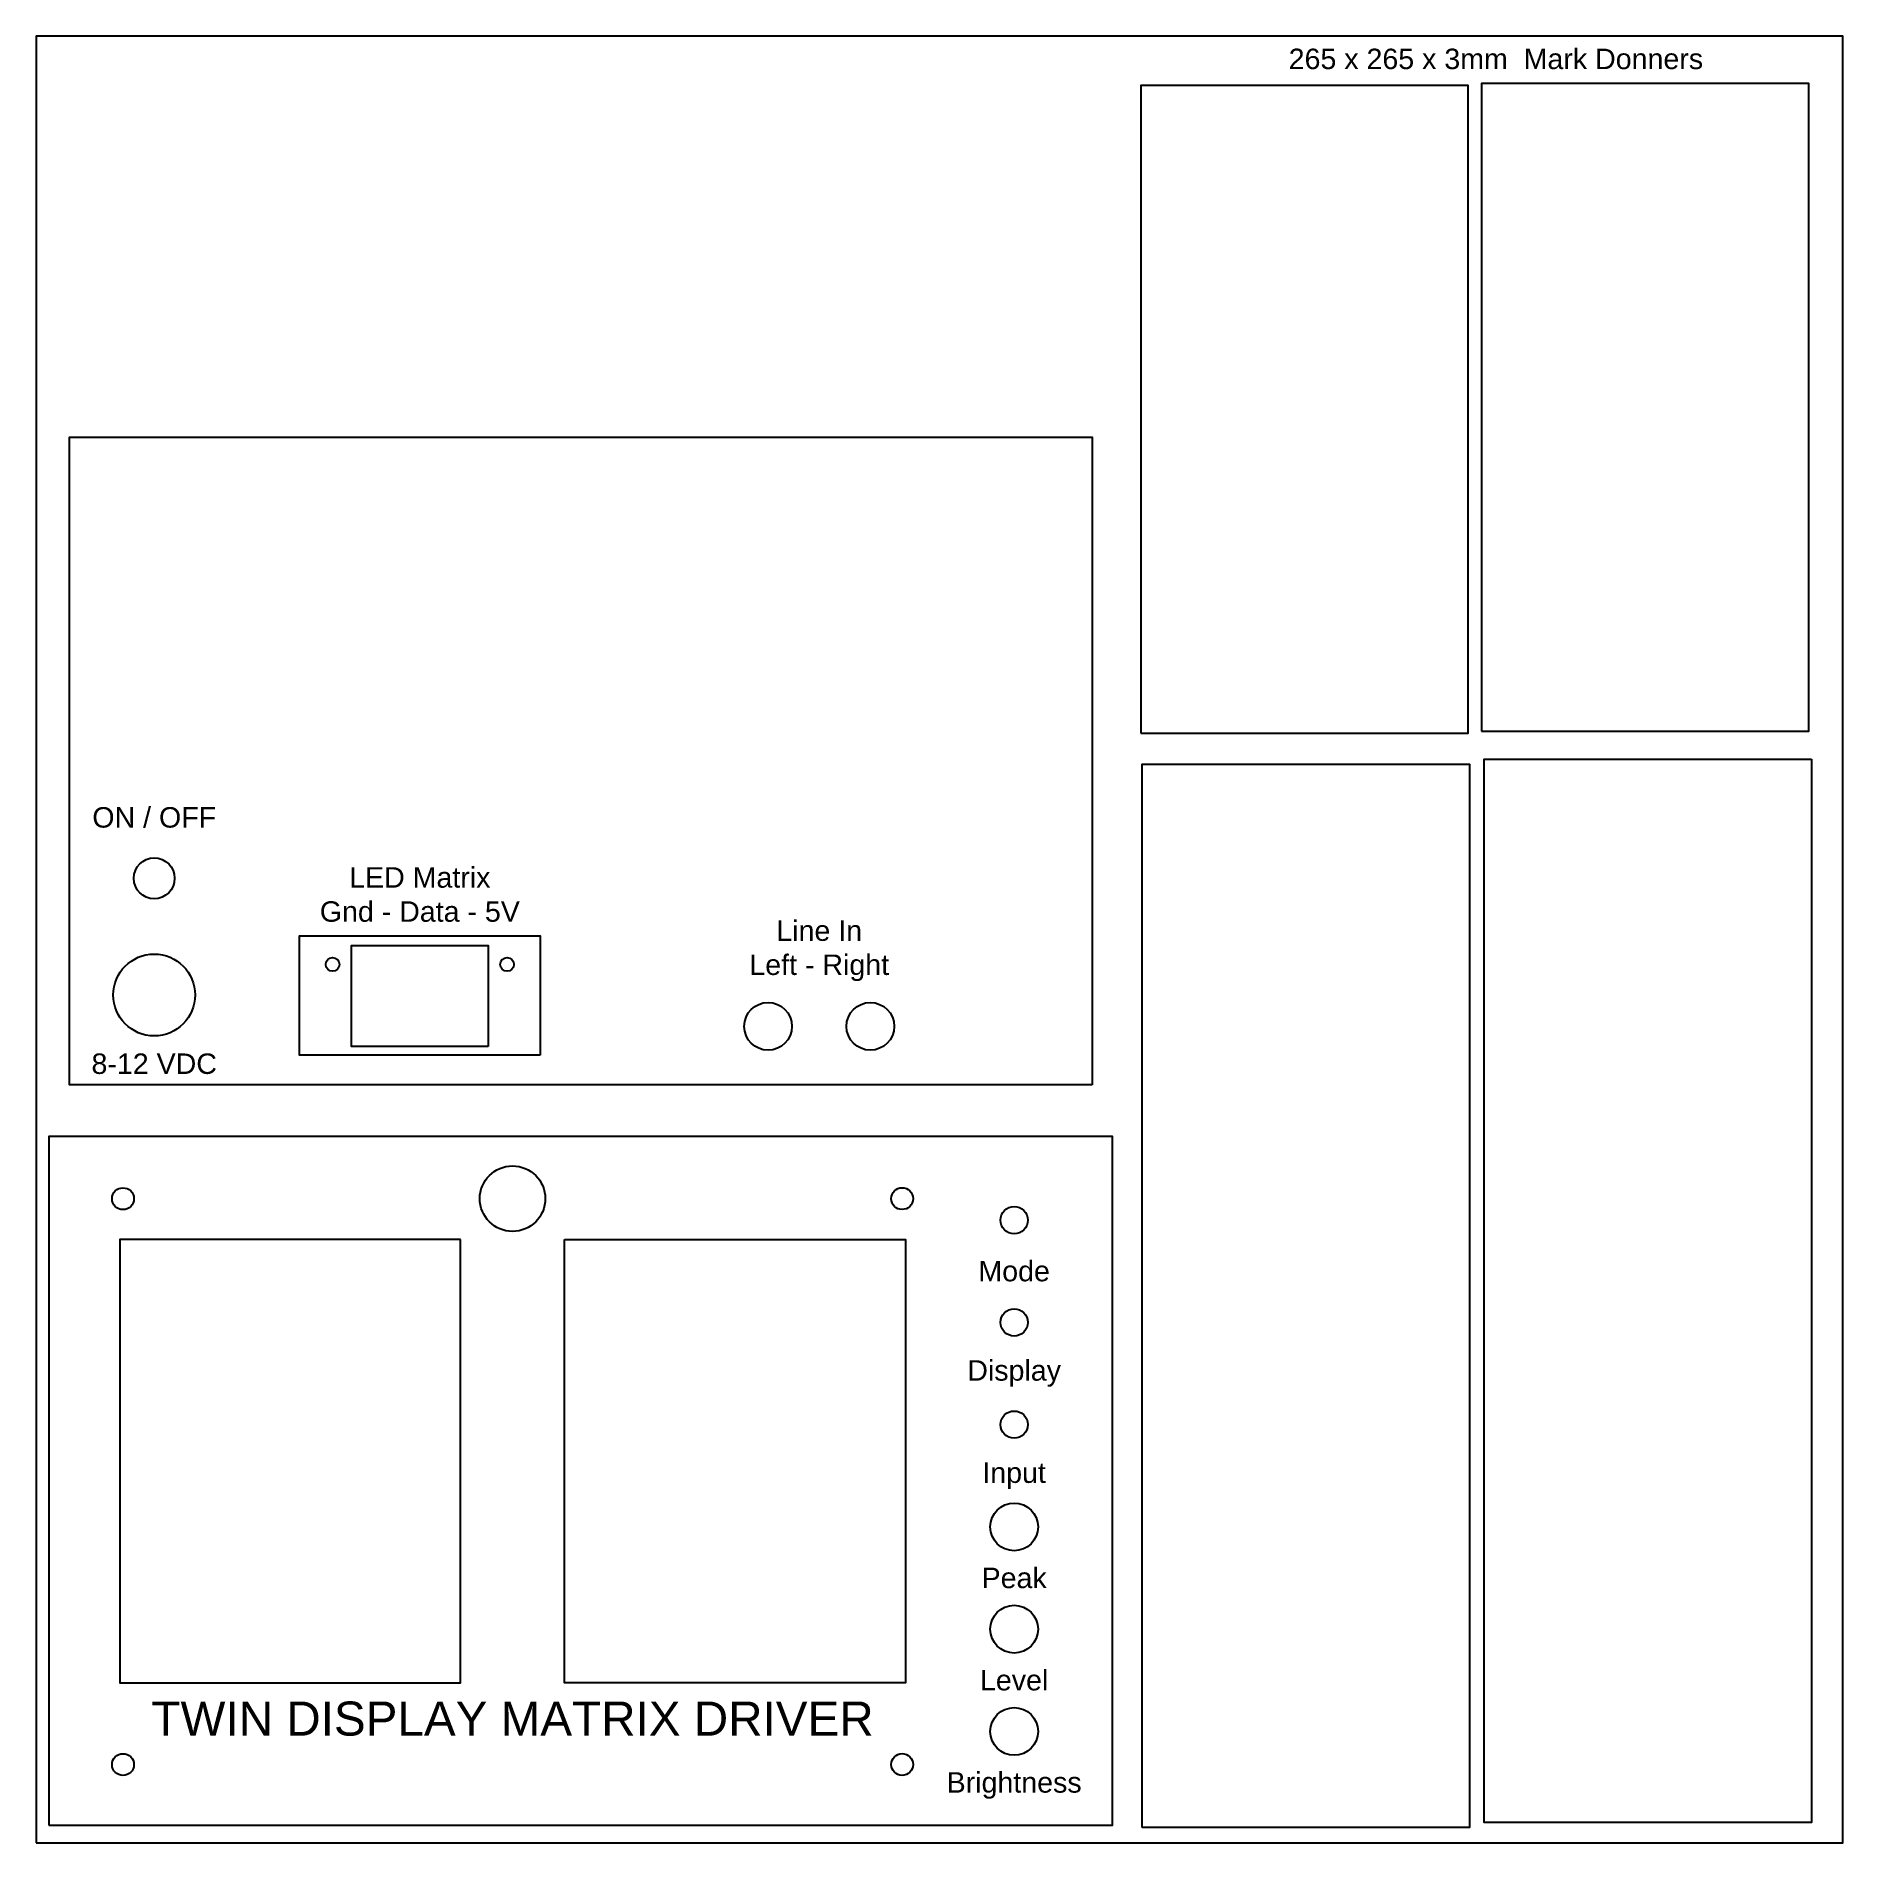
# Model space of a CAD drawing. Header units: inches. Extents: x -5 to 260, y -6 to 259.
import ezdxf

# ---------------------------------------------------------------- set-up
doc = ezdxf.new("R2010")
doc.units = ezdxf.units.IN
doc.header["$MEASUREMENT"] = 0
doc.layers.add('Frees', color=10, linetype='Continuous')
doc.layers.add('Graveer', color=7, linetype='Continuous')
doc.styles.get("Standard").update_dxf_attribs({"font": 'arial.ttf'})

msp = doc.modelspace()

# ---------------------------------------------------------------- linework, layer by layer
at = {"layer": 'Frees'}
for points in [[(-4.88, -5.58), (260.12, -5.58), (260.12, 259.42), (-4.88, 259.42)], [(157.14, 157.19), (205.14, 157.19), (205.14, 252.19), (157.14, 252.19)], [(207.12, 157.45), (255.12, 157.45), (255.12, 252.45), (207.12, 252.45)], [(150, 105.62), (0, 105.62), (0, 200.62), (150, 200.62)], [(157.37, -3.35), (157.37, 152.65), (205.37, 152.65), (205.37, -3.35)], [(255.51, 153.39), (255.51, -2.61), (207.51, -2.61), (207.51, 153.39)], [(69.05, 109.96), (33.75, 109.96), (33.75, 127.46), (69.05, 127.46)], [(61.4, 111.2), (41.4, 111.2), (41.4, 126.02), (61.4, 126.02)], [(57.38, 82.91), (7.38, 82.91), (7.38, 17.91), (57.38, 17.91)], [(72.62, 82.91), (122.62, 82.91), (122.62, 17.91), (72.62, 17.91)]]:
    msp.add_lwpolyline(points, close=True, dxfattribs=at)
for centre, radius in [((12.44, 135.89), 3), ((12.44, 118.78), 6), ((38.6, 123.26), 1), ((64.2, 123.26), 1), ((102.48, 114.18), 3.5), ((117.48, 114.18), 3.5), ((65, 88.91), 4.8), ((7.86, 88.9), 1.6), ((122.14, 88.91), 1.6), ((138.57, 85.76), 2), ((138.57, 70.76), 2), ((138.57, 55.76), 2), ((138.57, 40.76), 3.5), ((138.57, 25.76), 3.5), ((138.57, 10.76), 3.5), ((7.86, 5.9), 1.6), ((122.14, 5.91), 1.6)]:
    msp.add_circle(centre, radius, dxfattribs=at)
at = {"layer": 'Graveer'}
msp.add_lwpolyline([(-3, -3), (153, -3), (153, 98), (-3, 98)], close=True, dxfattribs=at)

# ---------------------------------------------------------------- texts
at = {"layer": 'Graveer', "attachment_point": 5}
for s, width, heights, insert, char_height in [('265 x 265 x 3mm  Mark Donners', 138.6857, [14.21], (209.23, 256.06), 3), ('ON / OFF', 20.4478, [0], (12.44, 144.81), 3), ('LED Matrix\\PGnd - Data - 5V', 39.9178, [8.13], (51.4, 133.5), 3), ('Line In\\PLeft - Right', 20.4478, [0], (109.98, 125.26), 3), ('8-12 VDC', 20.4478, [0], (12.44, 108.68), 3), ('Mode', 20.4478, [0], (138.57, 78.26), 3), ('Display', 20.4478, [0], (138.57, 63.26), 3), ('Input', 20.4478, [0], (138.57, 48.26), 3), ('Peak', 20.4478, [0], (138.57, 33.26), 3), ('Level', 20.4478, [0], (138.57, 18.26), 3), ('TWIN DISPLAY MATRIX DRIVER', 261.8132, [0], (65, 12.61), 5), ('Brightness', 20.4478, [0], (138.57, 2.83), 3)]:
    msp.add_mtext_dynamic_manual_height_columns(s, width=width, gutter_width=1, heights=heights, dxfattribs=dict(at, insert=insert, char_height=char_height))

doc.saveas('drawing.dxf')
